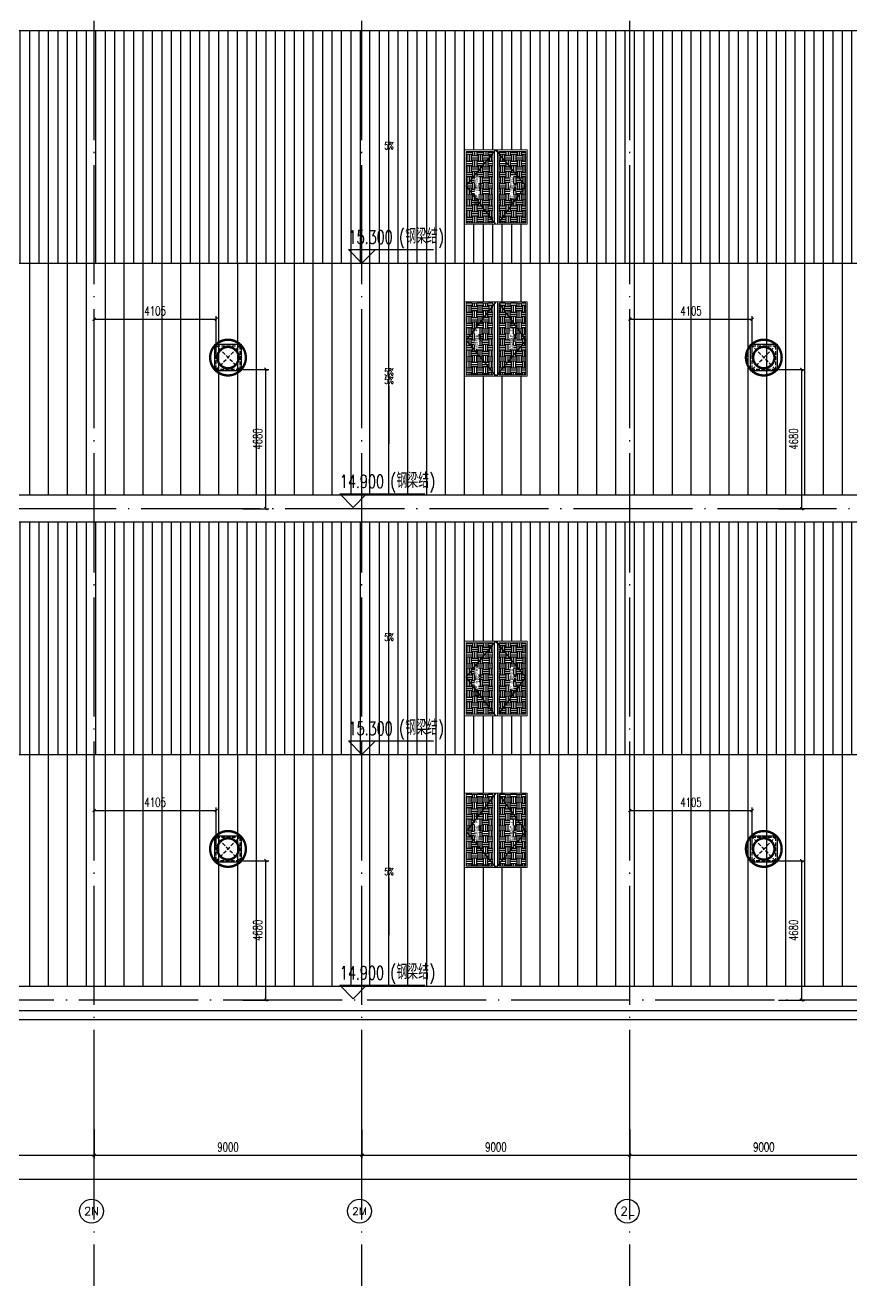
# Model space of a CAD drawing. Extents: x -555607 to 460190, y 498714 to 1664455.
# Drawn here: x 260829 to 288572, y 630673 to 672810 of the extents above; entities that cross this region are included whole.
import ezdxf
from ezdxf.enums import TextEntityAlignment as Align

# ---------------------------------------------------------------- set-up
doc = ezdxf.new("R2010")
doc.units = 0
doc.header["$LTSCALE"] = 1000
doc.header["$MEASUREMENT"] = 0
for name, pattern in [('DASH', [0.35, 0.25, -0.1]), ('DOTE', [2.42, 2, -0.2, 0.02, -0.2]), ('HIDDEN', [9.525, 6.35, -3.175])]:
    doc.linetypes.add(name, pattern=pattern)
doc.layers.get('Defpoints').update_dxf_attribs({"color": 210})
for name, color, linetype in [('A-AXIS-D', 1, 'Continuous'), ('A-AXIS-DOTE', 14, 'DOTE'), ('A-AXIS-DP', 126, 'Continuous'), ('A-AXIS-SYMB', 3, 'Continuous'), ('A-HATCH-2', 251, 'Continuous'), ('A-LIN-V', 9, 'Continuous'), ('A-SFCE', 30, 'Continuous'), ('A-WINDOW', 8, 'Continuous'), ('SPACE', 7, 'Continuous'), ('SPACE_HATCH', 8, 'Continuous'), ('参考线', 8, 'Continuous'), ('外框', 1, 'HIDDEN'), ('暖通', 7, 'Continuous')]:
    doc.layers.add(name, color=color, linetype=linetype)
doc.layers.add('成型线', color=3, linetype='Continuous', lineweight=18)
doc.styles.add('_TCH_AXIS', font='COMPLEX', dxfattribs={"bigfont": 'GBCBIG'})
doc.styles.add('_TCH_DIM', font='SIMPLEX', dxfattribs={"bigfont": 'GBCBIG'})
doc.styles.add('_TCH_DIM_T3', font='SIMPLEX', dxfattribs={"width": 0.705882, "bigfont": 'GBCBIG'})
doc.styles.add('_TCH_SPACE', font='SIMPLEX', dxfattribs={"height": 5, "bigfont": 'GBCBIG'})
doc.dimstyles.new('_TCH_ARCH&&100', dxfattribs={"dimtxt": 297.5, "dimasz": 100, "dimexe": 100, "dimexo": 100, "dimgap": 126.25, "dimtad": 1, "dimdec": 0, "dimzin": 0, "dimdsep": 46, "dimtxsty": '_TCH_DIM_T3', "dimblk": 'ARCHTICK', "dimcen": 0.09, "dimclrt": 7, "dimazin": 2, "dimtfac": 1, "dimtdec": 0, "dimtix": 1, "dimtmove": 2, "dimatfit": 3, "dimfxl": 100, "dimtolj": 1, "dimtzin": 0, "dimarcsym": 0})
pattern_1 = [(90, (0, 0), (-317.5, 0), [])]
pattern_2 = [(90, (0, 0), (-635, 0), [])]
pattern_3 = [(0, (0, 0), (187.5, 187.5), [187.5, -187.5]), (0, (0, 70.31), (187.5, 187.5), [187.5, -187.5]), (0, (0, 140.62), (187.5, 187.5), [187.5, -187.5]), (90, (23.44, 164.06), (-187.5, 187.5), [187.5, -187.5]), (90, (93.75, 164.06), (-187.5, 187.5), [187.5, -187.5]), (90, (164.06, 164.06), (-187.5, 187.5), [187.5, -187.5])]

# ---------------------------------------------------------------- blocks, each defined once
blk = doc.blocks.new('_ArchTick')
at = {"color": 0, "linetype": 'ByBlock', "const_width": 0.4}
blk.add_lwpolyline([(-0.5, -0.5), (0.5, 0.5)], dxfattribs=at)
blk = doc.blocks.new('*D479')
at = {"layer": 'A-AXIS-D', "color": 0, "lineweight": -2, "transparency": 16777216}
for p, q in [((254146, 635720), (254146, 634760)), ((263146, 635720), (263146, 634760)), ((254146, 634860), (263146, 634860))]:
    blk.add_line(p, q, dxfattribs=at)
at = {"layer": 'Defpoints', "color": 0, "transparency": 16777216}
for p in [(254146, 635820), (263146, 635820), (263146, 634860)]:
    blk.add_point(p, dxfattribs=at)
at = {"layer": 'A-AXIS-D', "color": 0, "lineweight": -2, "transparency": 16777216, "xscale": 100, "yscale": 100, "zscale": 100, "rotation": 180}
blk.add_blockref('_ArchTick', (254146, 634860), dxfattribs=at)
at = {"layer": 'A-AXIS-D', "color": 0, "lineweight": -2, "transparency": 16777216, "xscale": 100, "yscale": 100, "zscale": 100}
blk.add_blockref('_ArchTick', (263146, 634860), dxfattribs=at)
at = {"layer": 'A-AXIS-D', "color": 7, "transparency": 16777216, "insert": (258646, 635135), "char_height": 297.5, "attachment_point": 5, "style": '_TCH_DIM_T3'}
blk.add_mtext('\\A1;9000', dxfattribs=at)
blk = doc.blocks.new('*D356')
at = {"layer": 'A-AXIS-D', "color": 0, "lineweight": -2, "transparency": 16777216}
for p, q in [((263146, 635720), (263146, 634760)), ((272146, 635720), (272146, 634760)), ((263146, 634860), (272146, 634860))]:
    blk.add_line(p, q, dxfattribs=at)
at = {"layer": 'Defpoints', "color": 0, "transparency": 16777216}
for p in [(263146, 635820), (272146, 635820), (272146, 634860)]:
    blk.add_point(p, dxfattribs=at)
at = {"layer": 'A-AXIS-D', "color": 0, "lineweight": -2, "transparency": 16777216, "xscale": 100, "yscale": 100, "zscale": 100, "rotation": 180}
blk.add_blockref('_ArchTick', (263146, 634860), dxfattribs=at)
at = {"layer": 'A-AXIS-D', "color": 0, "lineweight": -2, "transparency": 16777216, "xscale": 100, "yscale": 100, "zscale": 100}
blk.add_blockref('_ArchTick', (272146, 634860), dxfattribs=at)
at = {"layer": 'A-AXIS-D', "color": 7, "transparency": 16777216, "insert": (267646, 635135), "char_height": 297.5, "attachment_point": 5, "style": '_TCH_DIM_T3'}
blk.add_mtext('\\A1;9000', dxfattribs=at)
blk = doc.blocks.new('*D357')
at = {"layer": 'A-AXIS-D', "color": 0, "lineweight": -2, "transparency": 16777216}
for p, q in [((272146, 635720), (272146, 634760)), ((281146, 635720), (281146, 634760)), ((272146, 634860), (281146, 634860))]:
    blk.add_line(p, q, dxfattribs=at)
at = {"layer": 'Defpoints', "color": 0, "transparency": 16777216}
for p in [(272146, 635820), (281146, 635820), (281146, 634860)]:
    blk.add_point(p, dxfattribs=at)
at = {"layer": 'A-AXIS-D', "color": 0, "lineweight": -2, "transparency": 16777216, "xscale": 100, "yscale": 100, "zscale": 100, "rotation": 180}
blk.add_blockref('_ArchTick', (272146, 634860), dxfattribs=at)
at = {"layer": 'A-AXIS-D', "color": 0, "lineweight": -2, "transparency": 16777216, "xscale": 100, "yscale": 100, "zscale": 100}
blk.add_blockref('_ArchTick', (281146, 634860), dxfattribs=at)
at = {"layer": 'A-AXIS-D', "color": 7, "transparency": 16777216, "insert": (276646, 635135), "char_height": 297.5, "attachment_point": 5, "style": '_TCH_DIM_T3'}
blk.add_mtext('\\A1;9000', dxfattribs=at)
blk = doc.blocks.new('*D358')
at = {"layer": 'A-AXIS-D', "color": 0, "lineweight": -2, "transparency": 16777216}
for p, q in [((281146, 635720), (281146, 634760)), ((290146, 635720), (290146, 634760)), ((281146, 634860), (290146, 634860))]:
    blk.add_line(p, q, dxfattribs=at)
at = {"layer": 'Defpoints', "color": 0, "transparency": 16777216}
for p in [(281146, 635820), (290146, 635820), (290146, 634860)]:
    blk.add_point(p, dxfattribs=at)
at = {"layer": 'A-AXIS-D', "color": 0, "lineweight": -2, "transparency": 16777216, "xscale": 100, "yscale": 100, "zscale": 100, "rotation": 180}
blk.add_blockref('_ArchTick', (281146, 634860), dxfattribs=at)
at = {"layer": 'A-AXIS-D', "color": 0, "lineweight": -2, "transparency": 16777216, "xscale": 100, "yscale": 100, "zscale": 100}
blk.add_blockref('_ArchTick', (290146, 634860), dxfattribs=at)
at = {"layer": 'A-AXIS-D', "color": 7, "transparency": 16777216, "insert": (285646, 635135), "char_height": 297.5, "attachment_point": 5, "style": '_TCH_DIM_T3'}
blk.add_mtext('\\A1;9000', dxfattribs=at)
blk = doc.blocks.new('*D411')
at = {"layer": 'A-AXIS-D', "color": 0, "lineweight": -2, "transparency": 16777216}
for p, q in [((213946, 635620), (213946, 633960)), ((371946, 635620), (371946, 633960)), ((213946, 634060), (371946, 634060))]:
    blk.add_line(p, q, dxfattribs=at)
at = {"layer": 'Defpoints', "color": 0, "transparency": 16777216}
for p in [(213946, 635720), (371946, 635720), (371946, 634060)]:
    blk.add_point(p, dxfattribs=at)
at = {"layer": 'A-AXIS-D', "color": 0, "lineweight": -2, "transparency": 16777216, "xscale": 100, "yscale": 100, "zscale": 100, "rotation": 180}
blk.add_blockref('_ArchTick', (213946, 634060), dxfattribs=at)
at = {"layer": 'A-AXIS-D', "color": 0, "lineweight": -2, "transparency": 16777216, "xscale": 100, "yscale": 100, "zscale": 100}
blk.add_blockref('_ArchTick', (371946, 634060), dxfattribs=at)
at = {"layer": 'A-AXIS-D', "color": 7, "transparency": 16777216, "insert": (292946, 634335), "char_height": 297.5, "attachment_point": 5, "style": '_TCH_DIM_T3'}
blk.add_mtext('\\A1;158000', dxfattribs=at)
blk = doc.blocks.new('44')
blk.add_wipeout([(277446, 745270), (279946, 745270), (279946, 747370), (277446, 747370)]).dxf.layer = '参考线'
at = {"layer": 'SPACE_HATCH'}
h = blk.add_hatch(dxfattribs=at)
h.set_pattern_fill('土壤', color=250, scale=50, style=0)
h.set_pattern_definition(pattern_3)
h.paths.add_polyline_path([(277496, 746420), (279896, 746420), (279896, 747320), (277496, 747320)])
h.paths.add_polyline_path([(278352, 746904), (279057, 746904), (279057, 747034), (278352, 747034)])
h.paths.add_polyline_path([(278591, 746811), (278817, 746811), (278817, 746895), (278591, 746895)])
h = blk.add_hatch(dxfattribs=at)
h.set_pattern_fill('土壤', color=250, scale=50, style=0)
h.set_pattern_definition(pattern_3)
h.paths.add_polyline_path([(277496, 746220), (279896, 746220), (279896, 745320), (277496, 745320)])
h.paths.add_polyline_path([(278352, 745724), (279057, 745724), (279057, 745854), (278352, 745854)])
h.paths.add_polyline_path([(278591, 745631), (278817, 745631), (278817, 745715), (278591, 745715)])
at = {"layer": '外框', "color": 250}
for points in [[(279946, 746320), (278658, 747320), (277446, 746320)], [(279896, 746220), (278658, 745320), (277446, 746320)]]:
    blk.add_lwpolyline(points, dxfattribs=at)
at = {"layer": '成型线', "color": 8}
for p, q in [((279946, 745270), (279946, 747370)), ((277446, 746370), (279946, 746370)), ((277446, 746270), (279946, 746270)), ((277496, 746420), (279896, 746420)), ((277496, 746220), (279896, 746220))]:
    blk.add_line(p, q, dxfattribs=at)
for points in [[(279946, 745270), (277446, 745270), (277446, 747370), (279946, 747370)], [(277496, 746420), (277496, 747320), (279896, 747320), (279896, 746420)], [(279896, 746220), (279896, 745320), (277496, 745320), (277496, 746220)]]:
    blk.add_lwpolyline(points, dxfattribs=at)
at = {"layer": 'SPACE', "color": 250, "style": '_TCH_SPACE'}
for p in [(278365, 746930), (278365, 745750)]:
    blk.add_text('自然排烟窗，有效面积', height=96.5, dxfattribs=at).set_placement(p)
at = {"layer": 'SPACE', "color": 250, "style": '_TCH_SPACE', "width": 0.705882}
for s, height, p in [('2.16m', 59.5, (278600, 746828)), ('2', 29.8, (278792, 746863)), ('2.16m', 59.5, (278600, 745648)), ('2', 29.8, (278792, 745683))]:
    blk.add_text(s, height=height, dxfattribs=at).set_placement(p)
blk = doc.blocks.new('eeee')
at = {"layer": 'A-LIN-V'}
blk.add_blockref('44', (16550, 81000), dxfattribs=at)
at = {"layer": 'A-LIN-V', "xscale": -0.9999999999999998}
blk.add_blockref('44', (579042, 81000), dxfattribs=at)
blk = doc.blocks.new('423432432222')
at = {"layer": 'A-WINDOW', "rotation": 90}
blk.add_blockref('eeee', (1193916, 416524), dxfattribs=at)
blk = doc.blocks.new('242343243')
at = {"layer": 'A-WINDOW'}
for p in [(-89950, -49500), (-89950, -66000)]:
    blk.add_blockref('423432432222', p, dxfattribs=at)
blk = doc.blocks.new('fengji')
at = {"layer": '暖通', "color": 7, "linetype": 'DASH', "ltscale": 0.5}
for p, q in [((-395, 395), (395, -395)), ((395, 395), (-395, -395))]:
    blk.add_line(p, q, dxfattribs=at)
at = {"layer": '暖通', "color": 7, "const_width": 79.8}
for points in [[(0, -600, -1), (0, 600, -1)], [(0, -600, 1), (0, 600, 1)]]:
    blk.add_lwpolyline(points, format="xyb", dxfattribs=at)
at = {"layer": '暖通', "color": 7, "ltscale": 0.5}
blk.add_lwpolyline([(-445, 445), (445, 445), (445, -445), (-445, -445)], close=True, dxfattribs=at)
at = {"layer": '暖通', "color": 7, "linetype": 'DASH', "const_width": 79.8}
for points in [[(0, -358, -1), (0, 358, -1)], [(0, -358, 1), (0, 358, 1)]]:
    blk.add_lwpolyline(points, format="xyb", dxfattribs=at)
at = {"layer": '暖通', "color": 7, "linetype": 'DASH', "ltscale": 0.5}
blk.add_lwpolyline([(-395, 395), (395, 395), (395, -395), (-395, -395)], close=True, dxfattribs=at)
blk = doc.blocks.new('*D773')
at = {"layer": 'A-AXIS-DP', "color": 0, "lineweight": -2, "transparency": 16777216}
for p, q in [((263146, 661745), (263146, 663035)), ((263146, 662935), (267251, 662935)), ((267251, 661745), (267251, 663035))]:
    blk.add_line(p, q, dxfattribs=at)
at = {"layer": 'Defpoints', "color": 0, "transparency": 16777216}
for p in [(267251, 662935), (263146, 661645), (267251, 661645)]:
    blk.add_point(p, dxfattribs=at)
at = {"layer": 'A-AXIS-DP', "color": 0, "lineweight": -2, "transparency": 16777216, "xscale": 100, "yscale": 100, "zscale": 100, "rotation": 180}
blk.add_blockref('_ArchTick', (263146, 662935), dxfattribs=at)
at = {"layer": 'A-AXIS-DP', "color": 0, "lineweight": -2, "transparency": 16777216, "xscale": 100, "yscale": 100, "zscale": 100}
blk.add_blockref('_ArchTick', (267251, 662935), dxfattribs=at)
at = {"layer": 'A-AXIS-DP', "color": 7, "transparency": 16777216, "insert": (265198, 663210), "char_height": 297.5, "attachment_point": 5, "style": '_TCH_DIM_T3'}
blk.add_mtext('\\A1;4105', dxfattribs=at)
blk = doc.blocks.new('*D774')
at = {"layer": 'A-AXIS-DP', "color": 0, "lineweight": -2, "transparency": 16777216}
for p, q in [((268141, 661250), (269020, 661250)), ((268920, 656570), (268920, 661250)), ((268141, 656570), (269020, 656570))]:
    blk.add_line(p, q, dxfattribs=at)
at = {"layer": 'Defpoints', "color": 0, "transparency": 16777216}
for p in [(268041, 661250), (268920, 661250), (268041, 656570)]:
    blk.add_point(p, dxfattribs=at)
at = {"layer": 'A-AXIS-DP', "color": 0, "lineweight": -2, "transparency": 16777216, "xscale": 100, "yscale": 100, "zscale": 100}
for p, rotation in [((268920, 661250), 90), ((268920, 656570), 270)]:
    blk.add_blockref('_ArchTick', p, dxfattribs=dict(at, rotation=rotation))
at = {"layer": 'A-AXIS-DP', "color": 7, "transparency": 16777216, "insert": (268645, 658910), "char_height": 297.5, "attachment_point": 5, "rotation": 90, "style": '_TCH_DIM_T3'}
blk.add_mtext('\\A1;4680', dxfattribs=at)
blk = doc.blocks.new('*D775')
at = {"layer": 'A-AXIS-DP', "color": 0, "lineweight": -2, "transparency": 16777216}
for p, q in [((281146, 661745), (281146, 663035)), ((281146, 662935), (285251, 662935)), ((285251, 661745), (285251, 663035))]:
    blk.add_line(p, q, dxfattribs=at)
at = {"layer": 'Defpoints', "color": 0, "transparency": 16777216}
for p in [(285251, 662935), (281146, 661645), (285251, 661645)]:
    blk.add_point(p, dxfattribs=at)
at = {"layer": 'A-AXIS-DP', "color": 0, "lineweight": -2, "transparency": 16777216, "xscale": 100, "yscale": 100, "zscale": 100, "rotation": 180}
blk.add_blockref('_ArchTick', (281146, 662935), dxfattribs=at)
at = {"layer": 'A-AXIS-DP', "color": 0, "lineweight": -2, "transparency": 16777216, "xscale": 100, "yscale": 100, "zscale": 100}
blk.add_blockref('_ArchTick', (285251, 662935), dxfattribs=at)
at = {"layer": 'A-AXIS-DP', "color": 7, "transparency": 16777216, "insert": (283198, 663210), "char_height": 297.5, "attachment_point": 5, "style": '_TCH_DIM_T3'}
blk.add_mtext('\\A1;4105', dxfattribs=at)
blk = doc.blocks.new('*D776')
at = {"layer": 'A-AXIS-DP', "color": 0, "lineweight": -2, "transparency": 16777216}
for p, q in [((286141, 661250), (287020, 661250)), ((286920, 656570), (286920, 661250)), ((286141, 656570), (287020, 656570))]:
    blk.add_line(p, q, dxfattribs=at)
at = {"layer": 'Defpoints', "color": 0, "transparency": 16777216}
for p in [(286041, 661250), (286920, 661250), (286041, 656570)]:
    blk.add_point(p, dxfattribs=at)
at = {"layer": 'A-AXIS-DP', "color": 0, "lineweight": -2, "transparency": 16777216, "xscale": 100, "yscale": 100, "zscale": 100}
for p, rotation in [((286920, 661250), 90), ((286920, 656570), 270)]:
    blk.add_blockref('_ArchTick', p, dxfattribs=dict(at, rotation=rotation))
at = {"layer": 'A-AXIS-DP', "color": 7, "transparency": 16777216, "insert": (286645, 658910), "char_height": 297.5, "attachment_point": 5, "rotation": 90, "style": '_TCH_DIM_T3'}
blk.add_mtext('\\A1;4680', dxfattribs=at)
blk = doc.blocks.new('*D795')
at = {"layer": 'A-AXIS-DP', "color": 0, "lineweight": -2, "transparency": 16777216}
for p, q in [((281146, 645245), (281146, 646535)), ((281146, 646435), (285251, 646435)), ((285251, 645245), (285251, 646535))]:
    blk.add_line(p, q, dxfattribs=at)
at = {"layer": 'Defpoints', "color": 0, "transparency": 16777216}
for p in [(285251, 646435), (281146, 645145), (285251, 645145)]:
    blk.add_point(p, dxfattribs=at)
at = {"layer": 'A-AXIS-DP', "color": 0, "lineweight": -2, "transparency": 16777216, "xscale": 100, "yscale": 100, "zscale": 100, "rotation": 180}
blk.add_blockref('_ArchTick', (281146, 646435), dxfattribs=at)
at = {"layer": 'A-AXIS-DP', "color": 0, "lineweight": -2, "transparency": 16777216, "xscale": 100, "yscale": 100, "zscale": 100}
blk.add_blockref('_ArchTick', (285251, 646435), dxfattribs=at)
at = {"layer": 'A-AXIS-DP', "color": 7, "transparency": 16777216, "insert": (283198, 646710), "char_height": 297.5, "attachment_point": 5, "style": '_TCH_DIM_T3'}
blk.add_mtext('\\A1;4105', dxfattribs=at)
blk = doc.blocks.new('*D796')
at = {"layer": 'A-AXIS-DP', "color": 0, "lineweight": -2, "transparency": 16777216}
for p, q in [((286141, 644750), (287020, 644750)), ((286920, 640070), (286920, 644750)), ((286141, 640070), (287020, 640070))]:
    blk.add_line(p, q, dxfattribs=at)
at = {"layer": 'Defpoints', "color": 0, "transparency": 16777216}
for p in [(286041, 644750), (286920, 644750), (286041, 640070)]:
    blk.add_point(p, dxfattribs=at)
at = {"layer": 'A-AXIS-DP', "color": 0, "lineweight": -2, "transparency": 16777216, "xscale": 100, "yscale": 100, "zscale": 100}
for p, rotation in [((286920, 644750), 90), ((286920, 640070), 270)]:
    blk.add_blockref('_ArchTick', p, dxfattribs=dict(at, rotation=rotation))
at = {"layer": 'A-AXIS-DP', "color": 7, "transparency": 16777216, "insert": (286645, 642410), "char_height": 297.5, "attachment_point": 5, "rotation": 90, "style": '_TCH_DIM_T3'}
blk.add_mtext('\\A1;4680', dxfattribs=at)
blk = doc.blocks.new('*D797')
at = {"layer": 'A-AXIS-DP', "color": 0, "lineweight": -2, "transparency": 16777216}
for p, q in [((263146, 645245), (263146, 646535)), ((263146, 646435), (267251, 646435)), ((267251, 645245), (267251, 646535))]:
    blk.add_line(p, q, dxfattribs=at)
at = {"layer": 'Defpoints', "color": 0, "transparency": 16777216}
for p in [(267251, 646435), (263146, 645145), (267251, 645145)]:
    blk.add_point(p, dxfattribs=at)
at = {"layer": 'A-AXIS-DP', "color": 0, "lineweight": -2, "transparency": 16777216, "xscale": 100, "yscale": 100, "zscale": 100, "rotation": 180}
blk.add_blockref('_ArchTick', (263146, 646435), dxfattribs=at)
at = {"layer": 'A-AXIS-DP', "color": 0, "lineweight": -2, "transparency": 16777216, "xscale": 100, "yscale": 100, "zscale": 100}
blk.add_blockref('_ArchTick', (267251, 646435), dxfattribs=at)
at = {"layer": 'A-AXIS-DP', "color": 7, "transparency": 16777216, "insert": (265198, 646710), "char_height": 297.5, "attachment_point": 5, "style": '_TCH_DIM_T3'}
blk.add_mtext('\\A1;4105', dxfattribs=at)
blk = doc.blocks.new('*D798')
at = {"layer": 'A-AXIS-DP', "color": 0, "lineweight": -2, "transparency": 16777216}
for p, q in [((268141, 644750), (269020, 644750)), ((268920, 640070), (268920, 644750)), ((268141, 640070), (269020, 640070))]:
    blk.add_line(p, q, dxfattribs=at)
at = {"layer": 'Defpoints', "color": 0, "transparency": 16777216}
for p in [(268041, 644750), (268920, 644750), (268041, 640070)]:
    blk.add_point(p, dxfattribs=at)
at = {"layer": 'A-AXIS-DP', "color": 0, "lineweight": -2, "transparency": 16777216, "xscale": 100, "yscale": 100, "zscale": 100}
for p, rotation in [((268920, 644750), 90), ((268920, 640070), 270)]:
    blk.add_blockref('_ArchTick', p, dxfattribs=dict(at, rotation=rotation))
at = {"layer": 'A-AXIS-DP', "color": 7, "transparency": 16777216, "insert": (268645, 642410), "char_height": 297.5, "attachment_point": 5, "rotation": 90, "style": '_TCH_DIM_T3'}
blk.add_mtext('\\A1;4680', dxfattribs=at)
blk = doc.blocks.new('2312321321')
at = {"layer": '暖通', "rotation": 180}
for p in [(267645.8, 661645), (285645.8, 661645), (267645.8, 645145), (285645.8, 645145)]:
    blk.add_blockref('fengji', p, dxfattribs=at)
at = {"layer": 'A-AXIS-DP'}
for p1, p2, distance, picture, middle in [((263145.8, 661645), (267250.8, 661645), 1290, '*D773', (265198.3, 663210)), ((281145.8, 661645), (285250.8, 661645), 1290, '*D775', (283198.3, 663210)), ((268040.8, 656570), (268040.8, 661250), -879.2, '*D774', (268645, 658910)), ((286040.8, 656570), (286040.8, 661250), -879.2, '*D776', (286645, 658910)), ((263145.8, 645145), (267250.8, 645145), 1290, '*D797', (265198.3, 646710)), ((281145.8, 645145), (285250.8, 645145), 1290, '*D795', (283198.3, 646710)), ((268040.8, 640070), (268040.8, 644750), -879.2, '*D798', (268645, 642410)), ((286040.8, 640070), (286040.8, 644750), -879.2, '*D796', (286645, 642410))]:
    dim = blk.add_aligned_dim(p1=p1, p2=p2, distance=distance, dimstyle='_TCH_ARCH&&100', dxfattribs=at)
    dim.commit()
    dim.dimension.update_dxf_attribs({"geometry": picture, "text_midpoint": middle})

msp = doc.modelspace()

# ---------------------------------------------------------------- hatches: boundary and pattern name
at = {"layer": 'A-HATCH-2'}
h = msp.add_hatch(dxfattribs=at)
h.set_pattern_fill('ANSI31', color=250, scale=200, angle=45)
h.set_pattern_definition(pattern_1)
h.paths.add_polyline_path([(233880, 664820), (366415.7, 664820), (371645.8, 664820), (371645.8, 672620), (219322.4, 672620), (216792.2, 664820), (237560, 664820)])
h = msp.add_hatch(dxfattribs=at)
h.set_pattern_fill('ANSI31', color=250, scale=400, angle=45)
h.set_pattern_definition(pattern_2)
h.paths.add_polyline_path([(233880, 664820), (366415.7, 664820), (371645.8, 664820), (371645.8, 657020), (214262, 657020), (216792.2, 664820), (237560, 664820)])
h = msp.add_hatch(dxfattribs=at)
h.set_pattern_fill('ANSI31', color=250, scale=200, angle=45)
h.set_pattern_definition(pattern_1)
h.paths.add_polyline_path([(233880, 648320), (366415.7, 648320), (371645.8, 648320), (371645.8, 656120), (214545.8, 656120), (214545.8, 654270), (214245.8, 654270), (214245.8, 648345), (237560, 648320)])
h = msp.add_hatch(dxfattribs=at)
h.set_pattern_fill('ANSI31', color=250, scale=400, angle=45)
h.set_pattern_definition(pattern_2)
h.paths.add_polyline_path([(233880, 648320), (366415.7, 648320), (371645.8, 648320), (371645.8, 640520), (214245.8, 640520), (214245.8, 648320), (237560, 648320)])

# ---------------------------------------------------------------- linework, layer by layer
at = {"layer": 'A-AXIS-D'}
for centre in [(263060.9, 632981.1), (272060.9, 632981.1), (281060.9, 632981.1)]:
    msp.add_circle(centre, 400, dxfattribs=at)
at = {"layer": 'A-AXIS-DOTE', "color": 250, "ltscale": 2}
for p, q in [((263145.8, 635071.1), (263145.8, 728870)), ((272145.8, 635071.1), (272145.8, 728870)), ((281145.8, 635071.1), (281145.8, 728870)), ((380050, 656570), (203824.6, 656570)), ((377960, 640070), (203750, 640070)), ((263145.8, 540740), (263145.8, 637259.3)), ((272145.8, 540740), (272145.8, 637259.3)), ((281145.8, 540740), (281145.8, 637259.3))]:
    msp.add_line(p, q, dxfattribs=at)
at = {"layer": 'A-AXIS-SYMB', "color": 8}
for p, q in [((273050, 670650), (273050, 670890)), ((273050, 670650), (273050, 670890)), ((273050, 668960), (273050, 670650)), ((273050, 668960), (273050, 670650)), ((272145.8, 664820), (271695.8, 665270)), ((271695.8, 665270), (274545.8, 665270)), ((272145.8, 664820), (271695.8, 665270)), ((271695.8, 665270), (274545.8, 665270)), ((272145.8, 664820), (272595.8, 665270)), ((272145.8, 664820), (272595.8, 665270)), ((273050, 663050), (273050, 663290)), ((273050, 661360), (273050, 663050)), ((273050, 660680), (273050, 658990)), ((273050, 658990), (273050, 658750)), ((271852.6, 656615.7), (271402.6, 657065.7)), ((271402.6, 657065.7), (274252.6, 657065.7)), ((271852.6, 656615.7), (272302.6, 657065.7)), ((273050, 654150), (273050, 654390)), ((273050, 652460), (273050, 654150)), ((272145.8, 648320), (271695.8, 648770)), ((271695.8, 648770), (274545.8, 648770)), ((272145.8, 648320), (272595.8, 648770)), ((273050, 644180), (273050, 642490)), ((273050, 642490), (273050, 642250)), ((271852.6, 640115.7), (271402.6, 640565.7)), ((271402.6, 640565.7), (274252.6, 640565.7)), ((271852.6, 640115.7), (272302.6, 640565.7))]:
    msp.add_line(p, q, dxfattribs=at)
at = {"layer": 'A-LIN-V', "color": 8}
for points in [[(371645.8, 672620), (219322.4, 672620)], [(371645.8, 657020), (214262, 657020)], [(371645.8, 656120), (214545.8, 656120)], [(371645.8, 640520), (214245.8, 640520)]]:
    msp.add_lwpolyline(points, dxfattribs=at)
at = {"layer": 'A-SFCE', "color": 8}
for points in [[(214545.8, 654570), (213945.8, 654570), (213945.8, 639420), (371945.8, 639420), (371945.8, 639420), (371945.8, 723220), (235420.9, 723220), (213945.8, 657017.5), (213945.8, 656070)], [(214245.8, 654270), (214245.8, 639720), (371645.8, 639720), (371645.8, 722920), (235639, 722920), (214245.8, 656970), (214245.8, 656370)], [(216792.2, 664820), (371645.8, 664820)], [(214245.8, 648320), (371645.8, 648320)]]:
    msp.add_lwpolyline(points, dxfattribs=at)

# ---------------------------------------------------------------- texts
at = {"layer": 'A-AXIS-D', "color": 7, "style": '_TCH_AXIS'}
for s, height, p, p2 in [('2N', 265.5, (262814.4, 632848.4), (263307.4, 632848.4)), ('2M', 255.29, (271811.7, 632853.5), (272310.1, 632853.5)), ('2L', 288.12, (280820.8, 632837.1), (281301, 632837.1))]:
    msp.add_text(s, height=height, dxfattribs=at).set_placement(p, p2, align=Align.FIT)
at = {"layer": 'A-AXIS-SYMB', "color": 8, "style": '_TCH_DIM', "width": 0.705882}
for s, height, p in [('5%', 238, (272898, 668638)), ('5%', 238, (272898, 668638)), ('15.300', 446.25, (271695, 665470)), ('15.300', 446.25, (271695, 665470)), ('(', 446.2, (273390, 665470)), ('(', 446.2, (273390, 665470)), (')', 446.2, (274705.9, 665470)), (')', 446.2, (274705.9, 665470)), ('5%', 238, (272898, 661038)), ('5%', 238, (272898, 660764)), ('(', 446.2, (273096.8, 657265.7)), (')', 446.2, (274412.7, 657265.7)), ('14.900', 446.25, (271401.8, 657265.7)), ('5%', 238, (272898, 652138)), ('15.300', 446.25, (271695, 648970)), ('(', 446.2, (273390, 648970)), (')', 446.2, (274705.9, 648970)), ('5%', 238, (272898, 644264)), ('14.900', 446.25, (271401.8, 640765.7)), ('(', 446.2, (273096.8, 640765.7)), (')', 446.2, (274412.7, 640765.7))]:
    msp.add_text(s, height=height, dxfattribs=at).set_placement(p)
at = {"layer": 'A-AXIS-SYMB', "color": 8, "style": '_TCH_DIM'}
for p in [(273600, 665470), (273600, 665470), (273306.8, 657265.7), (273600, 648970), (273306.8, 640765.7)]:
    msp.add_text('钢梁结', height=506.38, dxfattribs=at).set_placement(p)

# ---------------------------------------------------------------- dimensions: what is measured, and where the dimension line sits
at = {"layer": 'A-AXIS-D'}
for base, p1, p2, text, picture, middle in [((371945.8, 634060), (213945.8, 635720), (371945.8, 635720), '158000', '*D411', (292945.8, 634335)), ((263145.8, 634860), (254145.8, 635820), (263145.8, 635820), '9000', '*D479', (258645.8, 635135)), ((272145.8, 634860), (263145.8, 635820), (272145.8, 635820), '9000', '*D356', (267645.8, 635135)), ((281145.8, 634860), (272145.8, 635820), (281145.8, 635820), '9000', '*D357', (276645.8, 635135)), ((290145.8, 634860), (281145.8, 635820), (290145.8, 635820), '9000', '*D358', (285645.8, 635135))]:
    dim = msp.add_linear_dim(base=base, p1=p1, p2=p2, angle=0, text=text, dimstyle='_TCH_ARCH&&100', dxfattribs=at)
    dim.commit()
    dim.dimension.update_dxf_attribs({"geometry": picture, "text_midpoint": middle, "dimtype": 129})

# ---------------------------------------------------------------- next in the draw order: block references
at = {"layer": 'A-WINDOW'}
msp.add_blockref('242343243', (0, 0), dxfattribs=at)

# ---------------------------------------------------------------- next in the draw order: block references
at = {"layer": '暖通', "color": 7}
msp.add_blockref('2312321321', (0, 0), dxfattribs=at)

doc.saveas('drawing.dxf')
